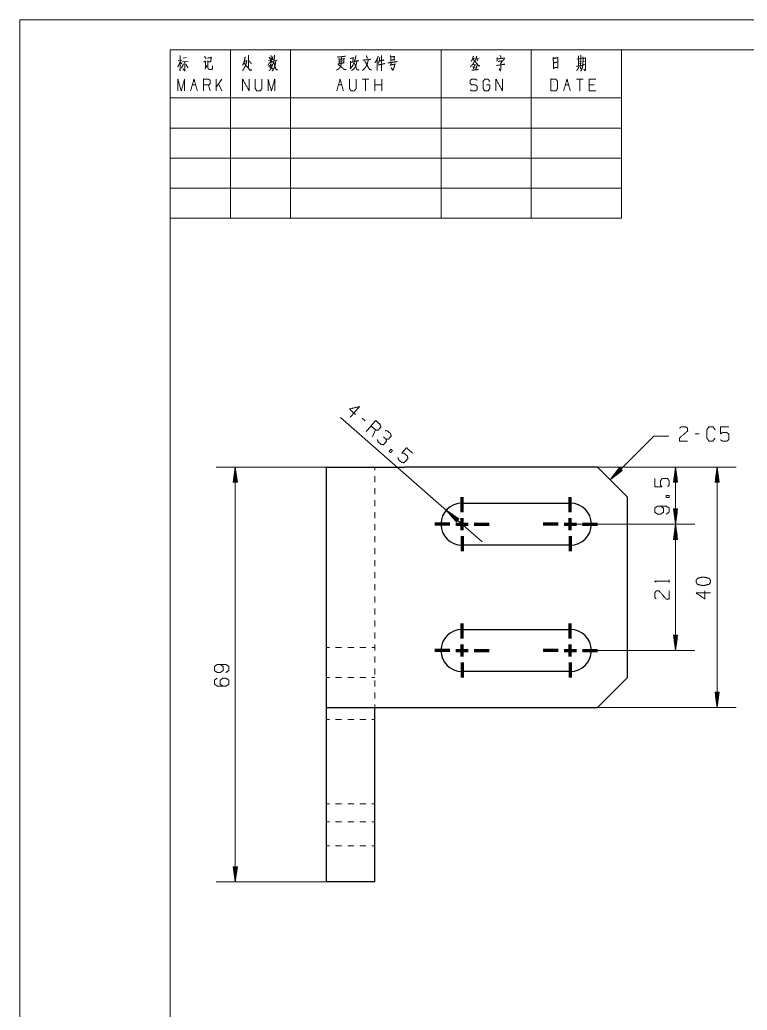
# Model space of a CAD drawing. Header units: millimetres. Extents: x 0 to 210, y 0 to 297.
# Drawn here: x 0 to 120.9, y 132.3 to 297 of the extents above; entities that cross this region are included whole.
import ezdxf

# ---------------------------------------------------------------- set-up
doc = ezdxf.new("R2010")
doc.units = ezdxf.units.MM
doc.layers.add('1', color=7, linetype='Continuous', true_color=0xffffff)

msp = doc.modelspace()

# ---------------------------------------------------------------- linework, layer by layer
at = {"layer": '1', "color": 132, "linetype": 'Continuous', "lineweight": 18}
for p, q in [((0, 297), (0, 0)), ((210, 297), (0, 297)), ((25, 292), (25, 264)), ((25, 292), (100, 292)), ((25, 292), (100, 292)), ((25, 292), (100, 292)), ((25, 292), (25, 5)), ((205, 292), (25, 292)), ((35, 292), (35, 264)), ((45, 292), (45, 264)), ((70, 292), (70, 264)), ((85, 292), (85, 264)), ((100, 292), (100, 264)), ((25, 284), (100, 284)), ((25, 279), (100, 279)), ((25, 274), (100, 274)), ((25, 269), (100, 269)), ((25, 264), (100, 264))]:
    msp.add_line(p, q, dxfattribs=at)
at = {"layer": '1', "color": 95, "linetype": 'Continuous', "lineweight": 18}
for p, q in [((26.34, 290.18), (26.96, 290.3)), ((26.7, 289.95), (26.92, 289.68)), ((26.99, 289.99), (27.95, 290.14)), ((27.13, 290.61), (27.71, 290.74)), ((41.34, 290.22), (42.13, 290.38)), ((42.25, 290.16), (42.79, 290.28)), ((53.17, 290.09), (53.7, 290.18)), ((75.25, 290.57), (75.67, 290.63)), ((75.35, 290.55), (75.45, 290.24)), ((75.82, 290.51), (76.35, 290.61)), ((75.98, 290.49), (76.11, 290.16)), ((92.56, 290.43), (93.43, 290.55)), ((92.84, 290.07), (93.11, 290.14)), ((93.6, 290.05), (93.85, 290.12)), ((54.91, 288.87), (55.37, 289.43)), ((75.83, 289.64), (75.37, 289.56)), ((92.86, 289.72), (93.09, 289.78)), ((33.59, 287.14), (32.63, 285.78)), ((32.63, 285.18), (32.63, 287.14)), ((58.02, 287.14), (56.9, 287.14)), ((57.46, 287.14), (57.46, 285.18)), ((59.02, 285.18), (59.02, 287.14)), ((60.14, 285.18), (60.14, 287.14)), ((93.6, 287.14), (92.49, 287.14)), ((93.05, 287.14), (93.05, 285.18)), ((28.66, 286.17), (29.22, 286.17)), ((31.62, 285.18), (31.34, 286.17)), ((33.59, 285.18), (33.04, 286.36)), ((52.94, 286.17), (53.49, 286.17)), ((60.14, 286.17), (59.02, 286.17)), ((90.65, 286.17), (91.2, 286.17)), ((95.45, 286.17), (94.61, 286.17)), ((57.41, 230.3), (56.9, 230.74)), ((58.58, 227.68), (59.12, 228.8)), ((112.91, 228.14), (112.24, 228.14)), ((107.89, 203.42), (107.89, 203.85))]:
    msp.add_line(p, q, dxfattribs=at)
at = {"layer": '1', "color": 13, "linetype": 'Continuous', "lineweight": 18}
for p, q in [((76.81, 210.2), (53.3, 230.86)), ((105.33, 227.75), (98.09, 220.52)), ((105.33, 227.75), (107.87, 227.75)), ((50.98, 222.63), (32.64, 222.63)), ((35.81, 222.63), (35.48, 220.09)), ((35.79, 220.09), (35.79, 222.44)), ((36.15, 220.09), (35.81, 222.63)), ((35.81, 222.63), (35.81, 153.63)), ((35.84, 220.09), (35.84, 222.44)), ((95.98, 222.63), (112.15, 222.63)), ((95.98, 222.63), (119.04, 222.63)), ((99.65, 222.55), (98.09, 220.52)), ((99.83, 222.37), (98.45, 220.98)), ((99.8, 222.4), (98.68, 221.29)), ((99.76, 222.44), (98.92, 221.6)), ((99.72, 222.48), (99.16, 221.91)), ((99.69, 222.51), (99.39, 222.22)), ((99.65, 222.55), (99.63, 222.52)), ((99.65, 222.55), (99.63, 222.52)), ((100.12, 222.08), (99.65, 222.55)), ((108.98, 222.63), (108.64, 220.09)), ((108.95, 220.09), (108.95, 222.44)), ((109.31, 220.09), (108.98, 222.63)), ((108.98, 213.13), (108.98, 222.63)), ((109, 220.09), (109, 222.44)), ((115.86, 222.63), (115.53, 220.09)), ((115.84, 220.09), (115.84, 222.44)), ((116.2, 220.09), (115.86, 222.63)), ((115.86, 222.63), (115.86, 182.63)), ((115.89, 220.09), (115.89, 222.44)), ((35.58, 220.09), (35.58, 220.89)), ((35.64, 220.09), (35.64, 221.28)), ((35.69, 220.09), (35.69, 221.66)), ((35.74, 220.09), (35.74, 222.05)), ((35.89, 220.09), (35.89, 222.05)), ((35.94, 220.09), (35.94, 221.66)), ((35.99, 220.09), (35.99, 221.28)), ((36.04, 220.09), (36.04, 220.89)), ((98.09, 220.52), (100.12, 222.08)), ((99.87, 222.33), (98.21, 220.67)), ((99.9, 222.3), (98.24, 220.64)), ((99.94, 222.26), (98.55, 220.87)), ((99.98, 222.22), (98.86, 221.11)), ((100.01, 222.19), (99.17, 221.35)), ((100.05, 222.15), (99.48, 221.58)), ((100.08, 222.12), (99.79, 221.82)), ((100.12, 222.08), (100.1, 222.06)), ((100.12, 222.08), (100.1, 222.06)), ((108.75, 220.09), (108.75, 220.89)), ((108.8, 220.09), (108.8, 221.28)), ((108.85, 220.09), (108.85, 221.66)), ((108.9, 220.09), (108.9, 222.05)), ((109.05, 220.09), (109.05, 222.05)), ((109.11, 220.09), (109.11, 221.66)), ((109.16, 220.09), (109.16, 221.28)), ((109.21, 220.09), (109.21, 220.89)), ((115.63, 220.09), (115.63, 220.89)), ((115.68, 220.09), (115.68, 221.28)), ((115.73, 220.09), (115.73, 221.66)), ((115.79, 220.09), (115.79, 222.05)), ((115.94, 220.09), (115.94, 222.05)), ((115.99, 220.09), (115.99, 221.66)), ((116.04, 220.09), (116.04, 221.28)), ((116.09, 220.09), (116.09, 220.89)), ((35.48, 220.09), (35.48, 220.12)), ((35.48, 220.09), (35.48, 220.12)), ((35.48, 220.09), (36.15, 220.09)), ((35.53, 220.09), (35.53, 220.51)), ((36.09, 220.09), (36.09, 220.51)), ((36.14, 220.09), (36.14, 220.12)), ((36.14, 220.09), (36.14, 220.12)), ((108.64, 220.09), (109.31, 220.09)), ((108.65, 220.09), (108.65, 220.12)), ((108.65, 220.09), (108.65, 220.12)), ((108.7, 220.09), (108.7, 220.51)), ((109.26, 220.09), (109.26, 220.51)), ((109.31, 220.09), (109.31, 220.12)), ((109.31, 220.09), (109.31, 220.12)), ((115.53, 220.09), (115.53, 220.12)), ((115.53, 220.09), (115.53, 220.12)), ((115.53, 220.09), (116.2, 220.09)), ((115.58, 220.09), (115.58, 220.51)), ((116.14, 220.09), (116.14, 220.51)), ((116.19, 220.09), (116.19, 220.12)), ((116.19, 220.09), (116.19, 220.12)), ((72.98, 214.01), (70.85, 215.44)), ((70.85, 215.44), (72.54, 213.51)), ((72.74, 213.74), (70.98, 215.29)), ((72.78, 213.78), (71.01, 215.33)), ((72.71, 213.7), (71.23, 215)), ((72.81, 213.82), (71.34, 215.11)), ((72.67, 213.67), (71.49, 214.71)), ((72.84, 213.86), (71.66, 214.9)), ((72.64, 213.63), (71.75, 214.41)), ((72.88, 213.9), (71.98, 214.68)), ((72.61, 213.59), (72, 214.12)), ((72.91, 213.93), (72.31, 214.46)), ((72.94, 213.97), (72.63, 214.25)), ((108.64, 215.67), (108.98, 213.13)), ((109.31, 215.67), (108.64, 215.67)), ((108.65, 215.67), (108.65, 215.64)), ((108.65, 215.67), (108.65, 215.64)), ((108.7, 215.67), (108.7, 215.25)), ((108.75, 215.67), (108.75, 214.86)), ((108.8, 215.67), (108.8, 214.48)), ((108.85, 215.67), (108.85, 214.09)), ((108.9, 215.67), (108.9, 213.71)), ((108.95, 215.67), (108.95, 213.32)), ((108.98, 213.13), (109.31, 215.67)), ((109, 215.67), (109, 213.32)), ((109.05, 215.67), (109.05, 213.71)), ((109.11, 215.67), (109.11, 214.09)), ((109.16, 215.67), (109.16, 214.48)), ((109.21, 215.67), (109.21, 214.86)), ((109.26, 215.67), (109.26, 215.25)), ((109.31, 215.67), (109.31, 215.64)), ((109.31, 215.67), (109.31, 215.64)), ((72.57, 213.55), (72.26, 213.83)), ((72.54, 213.51), (72.52, 213.53)), ((72.54, 213.51), (72.52, 213.53)), ((72.54, 213.51), (72.98, 214.01)), ((72.98, 214.01), (72.95, 214.03)), ((72.98, 214.01), (72.95, 214.03)), ((91.48, 213.13), (112.15, 213.13)), ((91.48, 213.13), (112.15, 213.13)), ((108.98, 213.13), (108.64, 210.59)), ((108.9, 210.59), (108.9, 212.55)), ((108.95, 210.59), (108.95, 212.94)), ((109.31, 210.59), (108.98, 213.13)), ((108.98, 213.13), (108.98, 192.13)), ((109, 210.59), (109, 212.94)), ((109.05, 210.59), (109.05, 212.55)), ((108.7, 210.59), (108.7, 211.01)), ((108.75, 210.59), (108.75, 211.39)), ((108.8, 210.59), (108.8, 211.78)), ((108.85, 210.59), (108.85, 212.16)), ((109.11, 210.59), (109.11, 212.16)), ((109.16, 210.59), (109.16, 211.78)), ((109.21, 210.59), (109.21, 211.39)), ((109.26, 210.59), (109.26, 211.01)), ((108.64, 210.59), (109.31, 210.59)), ((108.65, 210.59), (108.65, 210.62)), ((108.65, 210.59), (108.65, 210.62)), ((109.31, 210.59), (109.31, 210.62)), ((109.31, 210.59), (109.31, 210.62)), ((108.64, 194.67), (108.98, 192.13)), ((109.31, 194.67), (108.64, 194.67)), ((108.65, 194.67), (108.65, 194.64)), ((108.65, 194.67), (108.65, 194.64)), ((108.7, 194.67), (108.7, 194.25)), ((108.75, 194.67), (108.75, 193.86)), ((108.8, 194.67), (108.8, 193.48)), ((108.85, 194.67), (108.85, 193.09)), ((108.9, 194.67), (108.9, 192.71)), ((108.95, 194.67), (108.95, 192.32)), ((108.98, 192.13), (109.31, 194.67)), ((109, 194.67), (109, 192.32)), ((109.05, 194.67), (109.05, 192.71)), ((109.11, 194.67), (109.11, 193.09)), ((109.16, 194.67), (109.16, 193.48)), ((109.21, 194.67), (109.21, 193.86)), ((109.26, 194.67), (109.26, 194.25)), ((109.31, 194.67), (109.31, 194.64)), ((109.31, 194.67), (109.31, 194.64)), ((95.98, 192.13), (112.15, 192.13)), ((115.53, 185.17), (115.53, 185.14)), ((115.53, 185.17), (115.53, 185.14)), ((115.53, 185.17), (115.86, 182.63)), ((116.2, 185.17), (115.53, 185.17)), ((115.58, 185.17), (115.58, 184.75)), ((115.63, 185.17), (115.63, 184.36)), ((115.68, 185.17), (115.68, 183.98)), ((115.73, 185.17), (115.73, 183.59)), ((115.79, 185.17), (115.79, 183.21)), ((115.84, 185.17), (115.84, 182.82)), ((115.86, 182.63), (116.2, 185.17)), ((115.89, 185.17), (115.89, 182.82)), ((115.94, 185.17), (115.94, 183.21)), ((115.99, 185.17), (115.99, 183.59)), ((116.04, 185.17), (116.04, 183.98)), ((116.09, 185.17), (116.09, 184.36)), ((116.14, 185.17), (116.14, 184.75)), ((116.19, 185.17), (116.19, 185.14)), ((116.19, 185.17), (116.19, 185.14)), ((95.98, 182.63), (119.04, 182.63)), ((35.48, 156.17), (35.48, 156.14)), ((35.48, 156.17), (35.48, 156.14)), ((35.48, 156.17), (35.81, 153.63)), ((36.15, 156.17), (35.48, 156.17)), ((35.53, 156.17), (35.53, 155.75)), ((35.58, 156.17), (35.58, 155.36)), ((35.64, 156.17), (35.64, 154.98)), ((35.69, 156.17), (35.69, 154.59)), ((35.74, 156.17), (35.74, 154.21)), ((35.79, 156.17), (35.79, 153.82)), ((35.81, 153.63), (36.15, 156.17)), ((35.84, 156.17), (35.84, 153.82)), ((35.89, 156.17), (35.89, 154.21)), ((35.94, 156.17), (35.94, 154.59)), ((35.99, 156.17), (35.99, 154.98)), ((36.04, 156.17), (36.04, 155.36)), ((36.09, 156.17), (36.09, 155.75)), ((36.14, 156.17), (36.14, 156.14)), ((36.14, 156.17), (36.14, 156.14)), ((50.98, 153.63), (32.64, 153.63))]:
    msp.add_line(p, q, dxfattribs=at)
at = {"layer": '1', "color": 30, "linetype": 'Continuous', "lineweight": 25}
for p, q in [((50.98, 182.63), (50.98, 222.63)), ((95.98, 222.63), (63.98, 222.63)), ((100.98, 217.63), (95.98, 222.63)), ((100.98, 187.63), (100.98, 217.63)), ((73.48, 216.63), (91.48, 216.63)), ((91.48, 209.63), (73.48, 209.63)), ((73.48, 195.63), (91.48, 195.63)), ((91.48, 188.63), (73.48, 188.63)), ((95.98, 182.63), (100.98, 187.63)), ((50.98, 153.63), (50.98, 182.63)), ((58.98, 153.63), (58.98, 182.63)), ((63.98, 182.63), (95.98, 182.63)), ((58.98, 153.63), (50.98, 153.63))]:
    msp.add_line(p, q, dxfattribs=at)
at = {"layer": '1', "color": 43, "linetype": 'Continuous', "lineweight": 18}
for p, q in [((58.98, 222.63), (58.98, 222.13)), ((58.98, 221.13), (58.98, 220.13)), ((58.98, 219.13), (58.98, 218.13)), ((58.98, 217.13), (58.98, 216.13)), ((58.98, 215.13), (58.98, 214.13)), ((58.98, 213.13), (58.98, 212.13)), ((58.98, 211.13), (58.98, 210.13)), ((58.98, 209.13), (58.98, 208.13)), ((58.98, 207.13), (58.98, 206.13)), ((58.98, 205.13), (58.98, 204.13)), ((58.98, 203.13), (58.98, 202.13)), ((58.98, 201.13), (58.98, 200.13)), ((58.98, 199.13), (58.98, 198.13)), ((58.98, 197.13), (58.98, 196.13)), ((58.98, 195.13), (58.98, 194.13)), ((58.98, 193.13), (58.98, 192.13)), ((50.98, 192.63), (51.48, 192.63)), ((52.48, 192.63), (53.48, 192.63)), ((54.48, 192.63), (55.48, 192.63)), ((56.48, 192.63), (57.48, 192.63)), ((58.48, 192.63), (58.98, 192.63)), ((58.98, 191.13), (58.98, 190.13)), ((58.98, 189.13), (58.98, 188.13)), ((51.48, 187.63), (50.98, 187.63)), ((53.48, 187.63), (52.48, 187.63)), ((55.48, 187.63), (54.48, 187.63)), ((57.48, 187.63), (56.48, 187.63)), ((58.98, 187.63), (58.48, 187.63)), ((58.98, 187.13), (58.98, 186.13)), ((58.98, 185.13), (58.98, 184.13)), ((58.98, 183.13), (58.98, 182.63)), ((50.98, 180.63), (51.48, 180.63)), ((52.48, 180.63), (53.48, 180.63)), ((54.48, 180.63), (55.48, 180.63)), ((56.48, 180.63), (57.48, 180.63)), ((58.48, 180.63), (58.98, 180.63)), ((51.48, 166.63), (50.98, 166.63)), ((53.48, 166.63), (52.48, 166.63)), ((55.48, 166.63), (54.48, 166.63)), ((57.48, 166.63), (56.48, 166.63)), ((58.98, 166.63), (58.48, 166.63)), ((51.48, 163.63), (50.98, 163.63)), ((53.48, 163.63), (52.48, 163.63)), ((55.48, 163.63), (54.48, 163.63)), ((57.48, 163.63), (56.48, 163.63)), ((58.98, 163.63), (58.48, 163.63)), ((50.98, 159.63), (51.48, 159.63)), ((52.48, 159.63), (53.48, 159.63)), ((54.48, 159.63), (55.48, 159.63)), ((56.48, 159.63), (57.48, 159.63)), ((58.48, 159.63), (58.98, 159.63))]:
    msp.add_line(p, q, dxfattribs=at)
at = {"layer": '1', "color": 252, "linetype": 'Continuous', "lineweight": 70}
for p, q in [((73.48, 215.13), (73.48, 217.63)), ((91.48, 215.13), (91.48, 217.63)), ((73.48, 212.13), (73.48, 214.13)), ((91.48, 212.13), (91.48, 214.13)), ((71.48, 213.13), (68.98, 213.13)), ((72.48, 213.13), (74.48, 213.13)), ((75.48, 213.13), (77.98, 213.13)), ((89.48, 213.13), (86.98, 213.13)), ((90.48, 213.13), (92.48, 213.13)), ((93.48, 213.13), (95.98, 213.13)), ((73.48, 211.13), (73.48, 208.63)), ((91.48, 211.13), (91.48, 208.63)), ((73.48, 194.13), (73.48, 196.63)), ((91.48, 194.13), (91.48, 196.63)), ((73.48, 191.13), (73.48, 193.13)), ((91.48, 191.13), (91.48, 193.13)), ((71.48, 192.13), (68.98, 192.13)), ((72.48, 192.13), (74.48, 192.13)), ((75.48, 192.13), (77.98, 192.13)), ((89.48, 192.13), (86.98, 192.13)), ((90.48, 192.13), (92.48, 192.13)), ((93.48, 192.13), (95.98, 192.13)), ((73.48, 190.13), (73.48, 187.63)), ((91.48, 190.13), (91.48, 187.63))]:
    msp.add_line(p, q, dxfattribs=at)
at = {"layer": '1', "color": 30, "linetype": 'Continuous', "lineweight": 25}
for centre, start, end in [((73.48, 213.13), 90, 270), ((91.48, 213.13), 270, 90), ((73.48, 192.13), 90, 270), ((91.48, 192.13), 270, 90)]:
    msp.add_arc(centre, 3.5, start, end, dxfattribs=at)
at = {"layer": '1', "color": 95, "linetype": 'Continuous', "lineweight": 18}
for points, knots in [([(26.67, 290.16), (26.6, 289.91), (26.48, 289.62), (26.35, 289.35), (26.23, 289.14)], [0, 0, 0.233514, 0.515368, 0.78555, 1, 1]), ([(26.67, 291.07), (26.66, 288.89), (26.63, 288.5), (26.61, 288.71), (26.64, 288.94)], [0, 0, 0.723303, 0.854546, 0.923601, 1, 1]), ([(27.37, 289.99), (27.42, 289.87), (27.42, 288.83), (27.4, 288.6), (27.39, 288.52), (27.11, 288.85), (27.39, 288.56)], [0, 0, 0.056947, 0.504404, 0.603051, 0.639405, 0.826366, 1, 1]), ([(30.53, 289.99), (30.92, 290.09), (30.86, 290.16), (30.83, 288.96), (30.77, 288.83), (31.12, 289.41)], [0, 0, 0.158008, 0.19221, 0.673433, 0.728446, 1, 1]), ([(30.7, 290.88), (30.87, 290.72), (30.92, 290.63), (30.92, 290.53), (30.9, 290.67)], [0, 0, 0.413146, 0.573572, 0.750721, 1, 1]), ([(31.19, 290.63), (31.87, 290.74), (31.82, 290.8), (31.73, 290.05), (31.82, 290.05), (31.25, 289.99)], [0, 0, 0.313958, 0.349012, 0.694882, 0.735357, 1, 1]), ([(31.22, 290.22), (31.25, 289.91), (31.25, 289.2), (31.27, 288.98), (31.3, 288.87), (31.34, 288.81), (31.41, 288.77), (31.53, 288.75), (31.66, 288.73), (32.03, 288.79), (32, 289.33), (32, 288.79)], [0, 0, 0.097093, 0.316208, 0.387239, 0.42073, 0.444406, 0.470581, 0.507596, 0.549105, 0.664641, 0.832445, 1, 1]), ([(37.43, 290.84), (37.42, 290.72), (37.34, 290.3), (37.26, 290.01), (37.18, 289.8), (37.09, 289.6), (37.01, 289.43)], [0, 0, 0.084498, 0.36853, 0.573114, 0.721457, 0.873368, 1, 1]), ([(37.28, 290.09), (37.75, 290.18), (37.71, 290.22), (37.68, 290.03), (37.62, 289.76), (37.56, 289.6), (37.48, 289.37), (37.4, 289.18), (37.28, 288.98), (37.2, 288.81), (37.02, 288.56)], [0, 0, 0.202443, 0.228131, 0.308408, 0.425631, 0.500403, 0.604281, 0.689483, 0.790714, 0.870506, 1, 1]), ([(37.97, 291.05), (38.02, 290.94), (38, 290.84), (37.99, 289.12), (37.97, 289.23), (38, 289.45)], [0, 0, 0.049543, 0.095606, 0.852767, 0.898838, 1, 1]), ([(38.1, 290.16), (38.13, 290.14), (38.4, 289.8), (38.47, 289.68)], [0, 0, 0.059448, 0.761031, 1, 1]), ([(41.75, 290.24), (41.62, 290.01), (41.48, 289.8), (41.35, 289.64), (41.22, 289.49)], [0, 0, 0.287221, 0.555142, 0.786181, 1, 1]), ([(41.43, 290.8), (41.56, 290.57), (41.59, 290.43)], [0, 0, 0.640221, 1, 1]), ([(41.73, 291.07), (41.76, 290.92), (41.76, 289.78), (41.73, 289.93), (41.76, 290.05)], [0, 0, 0.094654, 0.823636, 0.91829, 1, 1]), ([(41.76, 290.2), (41.94, 290.07), (42.03, 289.97)], [0, 0, 0.613122, 1, 1]), ([(42.03, 290.92), (42.03, 290.82), (41.91, 290.34)], [0, 0, 0.174301, 1, 1]), ([(42.54, 290.16), (42.49, 289.8), (42.45, 289.56), (42.41, 289.35), (42.35, 289.16), (42.23, 288.91), (42.13, 288.73), (42.01, 288.56), (41.92, 288.48)], [0, 0, 0.19438, 0.332636, 0.448614, 0.555649, 0.70616, 0.822692, 0.933847, 1, 1]), ([(42.33, 291.11), (42.33, 290.98), (42.32, 290.76), (42.27, 290.47), (42.23, 290.16), (42.17, 289.91), (42.1, 289.68), (42.08, 289.62)], [0, 0, 0.081852, 0.232243, 0.425429, 0.63211, 0.800313, 0.957953, 1, 1]), ([(42.22, 289.89), (42.25, 289.85), (42.39, 289.27), (42.49, 289), (42.6, 288.71), (42.63, 288.65), (42.85, 288.67), (42.63, 288.69), (42.55, 288.81)], [0, 0, 0.026721, 0.341749, 0.493483, 0.655465, 0.691641, 0.80784, 0.924039, 1, 1]), ([(53.44, 290.84), (53.42, 290.18), (53.41, 289.85), (53.39, 289.66), (53.38, 289.56), (53.36, 289.43), (53.32, 289.31), (53.27, 289.2), (53.14, 289.02), (53, 288.85), (52.79, 288.73), (52.69, 288.67), (52.65, 288.65)], [0, 0, 0.263783, 0.395771, 0.470171, 0.511786, 0.56157, 0.614019, 0.658777, 0.749614, 0.837596, 0.932985, 0.980677, 1, 1]), ([(52.76, 290.82), (52.82, 290.78), (52.85, 290.8), (54.11, 290.94), (54.07, 290.96), (53.92, 290.92)], [0, 0, 0.045522, 0.068286, 0.872626, 0.90344, 1, 1]), ([(53, 290.59), (53.04, 290.41), (53.04, 289.66), (53.03, 289.7), (53.89, 289.85), (53.8, 289.85), (53.89, 290.63), (53.92, 290.57), (53.87, 290.53), (53.04, 290.43)], [0, 0, 0.051663, 0.252803, 0.264656, 0.500971, 0.524672, 0.738301, 0.756829, 0.773117, 1, 1]), ([(54.88, 290.57), (55.47, 290.67), (55.41, 290.74), (55.34, 290.01), (55.41, 290.01), (54.97, 289.93), (54.94, 290.12), (54.97, 289.89), (54.96, 288.96)], [0, 0, 0.181366, 0.207406, 0.429567, 0.451891, 0.588199, 0.645735, 0.715777, 1, 1]), ([(55.98, 290.12), (55.98, 289.99), (55.92, 289.66), (55.86, 289.47), (55.81, 289.31), (55.73, 289.16), (55.65, 289.02), (55.54, 288.87), (55.31, 288.67), (55.13, 288.58)], [0, 0, 0.067236, 0.249298, 0.354996, 0.450079, 0.537949, 0.629663, 0.725721, 0.894899, 1, 1]), ([(55.85, 291.05), (55.82, 290.8), (55.73, 290.47), (55.62, 290.12), (55.53, 289.89), (55.47, 289.72), (55.41, 289.58)], [0, 0, 0.162457, 0.385014, 0.625897, 0.784413, 0.898493, 1, 1]), ([(55.62, 290.07), (56.27, 290.2), (56.2, 290.22), (56.08, 290.18)], [0, 0, 0.769962, 0.857327, 1, 1]), ([(57.88, 290.32), (57.88, 290.2), (57.81, 289.91), (57.74, 289.68), (57.65, 289.43), (57.52, 289.23), (57.5, 289.18), (57.42, 289.08), (57.31, 288.94), (57.18, 288.81), (57.06, 288.69), (56.93, 288.58)], [0, 0, 0.060656, 0.206644, 0.323463, 0.452143, 0.571976, 0.593424, 0.659716, 0.74639, 0.834816, 0.918178, 1, 1]), ([(57.02, 290.28), (58.29, 290.43), (58.21, 290.45), (58.12, 290.41)], [0, 0, 0.872478, 0.933903, 1, 1]), ([(57.34, 290.05), (57.4, 290.01), (58.1, 288.75), (58.43, 288.69), (58.12, 288.77), (58.02, 288.89)], [0, 0, 0.030854, 0.652647, 0.79375, 0.930716, 1, 1]), ([(57.56, 291.03), (57.66, 290.84), (57.71, 290.72), (57.74, 290.59)], [0, 0, 0.450481, 0.729637, 1, 1]), ([(59.55, 290.98), (59.48, 290.72), (59.38, 290.47), (59.26, 290.24), (59.14, 290.05), (59, 289.85)], [0, 0, 0.21836, 0.428744, 0.629221, 0.801494, 1, 1]), ([(59.38, 290.41), (59.39, 289.16), (59.39, 288.56), (59.38, 288.69), (59.39, 288.91)], [0, 0, 0.565717, 0.839123, 0.896086, 1, 1]), ([(59.8, 290.72), (59.76, 290.38), (59.7, 290.09), (59.64, 289.89), (59.6, 289.76)], [0, 0, 0.34211, 0.644851, 0.86512, 1, 1]), ([(59.8, 290.14), (60.47, 290.32), (60.4, 290.32), (60.28, 290.26)], [0, 0, 0.772509, 0.853435, 1, 1]), ([(60.08, 291.07), (60.12, 290.98), (60.09, 291.03), (60.11, 288.54), (60.09, 288.73), (60.11, 289.04)], [0, 0, 0.029975, 0.04619, 0.840789, 0.900562, 1, 1]), ([(61.18, 289.87), (61.37, 289.87), (61.75, 289.91), (62.68, 290.05), (62.58, 290.07), (62.43, 290.03)], [0, 0, 0.10704, 0.322386, 0.855626, 0.914427, 1, 1]), ([(61.57, 291.07), (61.63, 290.82), (61.63, 290.09), (61.63, 290.28), (62.33, 290.38), (62.21, 290.38), (62.24, 290.9), (62.26, 290.98), (62.29, 290.92), (62.19, 290.9), (61.63, 290.82)], [0, 0, 0.076614, 0.294117, 0.350048, 0.563214, 0.598361, 0.753971, 0.779215, 0.799829, 0.831205, 1, 1]), ([(61.73, 289.91), (61.63, 289.41), (61.6, 289.49), (62.38, 289.62), (62.33, 289.7), (62.33, 289.62), (62.24, 289.27), (62.19, 289.04), (62.11, 288.85), (62.05, 288.71), (62.01, 288.6), (61.98, 288.58), (61.72, 289.06), (62, 288.62)], [0, 0, 0.13637, 0.159981, 0.371157, 0.396349, 0.418604, 0.516111, 0.579311, 0.63312, 0.675133, 0.705357, 0.714996, 0.861275, 1, 1]), ([(75.64, 290.3), (75.63, 290.2), (75.39, 289.83), (75.38, 289.78), (75.26, 289.6), (75.06, 289.37), (74.85, 289.16)], [0, 0, 0.074337, 0.387309, 0.418539, 0.575027, 0.79286, 1, 1]), ([(75.37, 290.98), (75.35, 290.84), (75.23, 290.53), (75.13, 290.28), (75.01, 290.07)], [0, 0, 0.148006, 0.485257, 0.758321, 1, 1]), ([(75.61, 290.16), (76.2, 289.37), (76.43, 289.37), (76.2, 289.39), (76.08, 289.54)], [0, 0, 0.599324, 0.742451, 0.886135, 1, 1]), ([(75.91, 290.98), (75.92, 290.88), (75.75, 290.3)], [0, 0, 0.147218, 1, 1]), ([(79.34, 290.74), (79.34, 290.51), (79.33, 290.34), (79.3, 290.22), (79.27, 290.12)], [0, 0, 0.361949, 0.626223, 0.829034, 1, 1]), ([(79.34, 290.49), (80.57, 290.63), (80.56, 290.67), (80.37, 290.26)], [0, 0, 0.712481, 0.737756, 1, 1]), ([(79.49, 290.07), (80.25, 290.18), (80.21, 290.24), (79.92, 289.72)], [0, 0, 0.533866, 0.586729, 1, 1]), ([(79.87, 289.87), (79.9, 289.76), (79.93, 289.64), (79.94, 289.43), (79.94, 289), (79.93, 288.85), (79.9, 288.65), (79.86, 288.52), (79.64, 288.87), (79.87, 288.56)], [0, 0, 0.049623, 0.1085, 0.204239, 0.404798, 0.471991, 0.568442, 0.629223, 0.820578, 1, 1]), ([(79.78, 291.09), (79.89, 290.96), (79.93, 290.86), (79.96, 290.69)], [0, 0, 0.364604, 0.619196, 1, 1]), ([(88.61, 290.8), (88.64, 290.59), (88.66, 290.14), (88.67, 289.66), (88.67, 289.6), (88.67, 288.83), (88.67, 288.98), (89.24, 289.1), (89.36, 288.96), (89.39, 289.14), (89.39, 289.39), (89.4, 289.87), (89.42, 290.36), (89.42, 290.78), (89.43, 290.72), (88.66, 290.57)], [0, 0, 0.037589, 0.119519, 0.205166, 0.216331, 0.354043, 0.380097, 0.485125, 0.518622, 0.552532, 0.597196, 0.682843, 0.77221, 0.846648, 0.858119, 1, 1]), ([(88.67, 289.83), (89.24, 289.95), (89.18, 289.97), (89.05, 289.89)], [0, 0, 0.728512, 0.805958, 1, 1]), ([(92.8, 290.98), (92.83, 290.86), (92.83, 289.31)], [0, 0, 0.075954, 1, 1]), ([(93.21, 291.11), (93.24, 290.98), (93.19, 289.37)], [0, 0, 0.073211, 1, 1]), ([(93.55, 290.82), (93.59, 290.59), (93.59, 290.14), (93.57, 289.64), (93.55, 289.33), (93.47, 289), (93.38, 288.79), (93.22, 288.48)], [0, 0, 0.096217, 0.285187, 0.491418, 0.620825, 0.76157, 0.854869, 1, 1]), ([(93.59, 290.57), (94.03, 290.67), (93.98, 290.74), (93.98, 290.05), (94, 289.12), (93.98, 288.77), (93.97, 288.56), (93.95, 288.5), (93.74, 288.77), (93.94, 288.58)], [0, 0, 0.13308, 0.155522, 0.357051, 0.631901, 0.735808, 0.797028, 0.815849, 0.918301, 1, 1]), ([(27.18, 289.66), (27.17, 289.58), (26.86, 288.96)], [0, 0, 0.108202, 1, 1]), ([(27.61, 289.58), (27.87, 289.16), (27.92, 289), (27.81, 289.27)], [0, 0, 0.516563, 0.696901, 1, 1]), ([(37.28, 289.8), (38.22, 288.62), (38.56, 288.65), (38.54, 288.65), (38.24, 288.67), (38.08, 288.81)], [0, 0, 0.632183, 0.773704, 0.779845, 0.909108, 1, 1]), ([(41.34, 289.31), (41.97, 289.45), (41.98, 289.64), (41.98, 289.56), (41.91, 289.31), (41.81, 289.04), (41.7, 288.83), (41.59, 288.71), (41.48, 288.58), (41.41, 288.52)], [0, 0, 0.30447, 0.39258, 0.431622, 0.553714, 0.689469, 0.798362, 0.878841, 0.954752, 1, 1]), ([(41.72, 289.66), (41.56, 289.08), (41.66, 289.04), (41.78, 289), (41.89, 288.94), (42.04, 288.85)], [0, 0, 0.5291, 0.62629, 0.735524, 0.852093, 1, 1]), ([(52.82, 289.6), (52.89, 289.6), (53.17, 289.37), (53.41, 289.16), (53.63, 288.98), (53.9, 288.71), (54.23, 288.75), (53.92, 288.71), (53.82, 288.79)], [0, 0, 0.033467, 0.197839, 0.340788, 0.472468, 0.649452, 0.797921, 0.939753, 1, 1]), ([(55.54, 289.8), (55.59, 289.78), (56.04, 288.67), (56.32, 288.65), (56.06, 288.71), (55.98, 288.83)], [0, 0, 0.024909, 0.644018, 0.787117, 0.926016, 1, 1]), ([(59.57, 289.49), (60.61, 289.7), (60.53, 289.72), (60.4, 289.66)], [0, 0, 0.826976, 0.886334, 1, 1]), ([(75.12, 288.62), (76.23, 288.73), (76.16, 288.73), (75.99, 288.71)], [0, 0, 0.825897, 0.879998, 1, 1]), ([(75.31, 289.27), (75.38, 289), (75.38, 288.87), (75.37, 289.04)], [0, 0, 0.489807, 0.707975, 1, 1]), ([(75.58, 289.43), (75.64, 289.12), (75.61, 288.96), (75.61, 289.18)], [0, 0, 0.443891, 0.680119, 1, 1]), ([(75.95, 289.41), (75.95, 289.27), (75.77, 288.69)], [0, 0, 0.19307, 1, 1]), ([(79.2, 289.41), (80.57, 289.6), (80.49, 289.62), (80.28, 289.56)], [0, 0, 0.820202, 0.873508, 1, 1]), ([(92.52, 289.25), (93.43, 289.41), (93.38, 289.43), (93.33, 289.37)], [0, 0, 0.873246, 0.919206, 1, 1]), ([(92.86, 289.12), (92.84, 289.02), (92.73, 288.81), (92.62, 288.67), (92.52, 288.56)], [0, 0, 0.157085, 0.51447, 0.781154, 1, 1]), ([(93.09, 289.18), (93.25, 288.94), (93.25, 288.83), (93.19, 289.02)], [0, 0, 0.497679, 0.671694, 1, 1]), ([(93.57, 289.52), (93.6, 289.52), (93.84, 289.58)], [0, 0, 0.107799, 1, 1]), ([(26.26, 285.18), (26.26, 287.14), (26.82, 285.18), (27.37, 287.14), (27.37, 285.18)], [0, 0, 0.245192, 0.5, 0.754808, 1, 1]), ([(30.51, 285.18), (30.51, 287.14), (31.34, 287.14), (31.62, 286.96), (31.62, 286.36), (31.34, 286.17), (30.51, 286.17)], [0, 0, 0.400952, 0.571035, 0.639278, 0.761676, 0.829917, 1, 1]), ([(37.01, 285.18), (37.01, 287.14), (38.12, 285.18), (38.12, 287.14)], [0, 0, 0.317574, 0.682426, 1, 1]), ([(39.13, 287.14), (39.13, 285.57), (39.39, 285.18), (39.95, 285.18), (40.24, 285.57), (40.24, 287.14)], [0, 0, 0.337152, 0.438599, 0.557781, 0.662848, 1, 1]), ([(41.25, 285.18), (41.25, 287.14), (41.81, 285.18), (42.36, 287.14), (42.36, 285.18)], [0, 0, 0.245192, 0.5, 0.754808, 1, 1]), ([(54.78, 287.14), (54.78, 285.57), (55.05, 285.18), (55.6, 285.18), (55.89, 285.57), (55.89, 287.14)], [0, 0, 0.337152, 0.438599, 0.557781, 0.662848, 1, 1]), ([(74.85, 285.36), (75.13, 285.18), (75.7, 285.18), (75.98, 285.39), (75.98, 285.97), (75.7, 286.17), (75.15, 286.17), (74.85, 286.36), (74.85, 286.96), (75.15, 287.14), (75.7, 287.14), (75.98, 286.96)], [0, 0, 0.068035, 0.184054, 0.254521, 0.372333, 0.442799, 0.555843, 0.626367, 0.748393, 0.81892, 0.931964, 1, 1]), ([(77.55, 286.17), (78.1, 286.17), (78.1, 285.57), (77.82, 285.18), (77.25, 285.18), (76.97, 285.57), (76.97, 286.75), (77.27, 287.14), (77.81, 287.14), (78.09, 286.75)], [0, 0, 0.103295, 0.214797, 0.304261, 0.410274, 0.499739, 0.718892, 0.809956, 0.910533, 1, 1]), ([(79.11, 285.18), (79.11, 287.14), (80.22, 285.18), (80.22, 287.14)], [0, 0, 0.317574, 0.682426, 1, 1]), ([(88.25, 285.18), (89.07, 285.18), (89.36, 285.57), (89.36, 286.75), (89.07, 287.14), (88.25, 287.14), (88.25, 285.18)], [0, 0, 0.142133, 0.227159, 0.431787, 0.516817, 0.65895, 1, 1]), ([(90.37, 285.18), (90.93, 287.14), (91.48, 285.18)], [0, 0, 0.5, 1, 1]), ([(95.73, 285.18), (94.61, 285.18), (94.61, 287.14), (95.73, 287.14)], [0, 0, 0.265389, 0.734611, 1, 1]), ([(55.79, 231.39), (54.78, 232.28), (56.47, 232.69), (54.91, 230.9)], [0, 0, 0.245869, 0.565295, 1, 1]), ([(57.57, 228.56), (59.14, 230.35), (59.89, 229.68), (60, 229.29), (59.52, 228.75), (59.12, 228.8), (58.36, 229.46)], [0, 0, 0.400952, 0.571036, 0.639277, 0.761673, 0.829916, 1, 1]), ([(109.63, 229.09), (109.95, 229.32), (110.64, 229.32), (110.97, 229.09), (110.97, 228.62), (109.61, 227.42), (109.63, 226.94), (110.97, 226.94)], [0, 0, 0.069692, 0.192977, 0.265273, 0.350228, 0.674739, 0.759753, 1, 1]), ([(115.51, 227.42), (115.17, 226.94), (114.52, 226.94), (114.18, 227.42), (114.18, 228.84), (114.52, 229.32), (115.19, 229.32), (115.53, 228.84)], [0, 0, 0.11457, 0.243367, 0.357937, 0.638582, 0.753152, 0.88543, 1, 1]), ([(116.44, 227.17), (116.78, 226.94), (117.47, 226.94), (117.8, 227.17), (117.8, 228.12), (117.47, 228.37), (116.78, 228.37), (116.44, 228.14), (116.44, 229.32), (117.8, 229.32)], [0, 0, 0.062228, 0.168344, 0.230572, 0.376815, 0.441265, 0.547382, 0.609609, 0.790489, 1, 1]), ([(59.43, 227.23), (59.52, 226.85), (60.04, 226.39), (60.44, 226.34), (60.92, 226.89), (60.83, 227.3), (60.44, 227.63)], [0, 0, 0.124119, 0.343685, 0.472444, 0.703378, 0.836732, 1, 1]), ([(60.83, 227.3), (61.23, 227.24), (61.71, 227.79), (61.6, 228.18), (61.09, 228.63), (60.69, 228.69)], [0, 0, 0.153874, 0.429856, 0.583725, 0.846126, 1, 1]), ([(62.84, 224.23), (62.94, 223.84), (63.46, 223.39), (63.86, 223.34), (64.49, 224.05), (64.4, 224.46), (63.88, 224.91), (63.48, 224.97), (64.25, 225.85), (65.28, 224.95)], [0, 0, 0.062228, 0.168345, 0.230572, 0.376817, 0.441265, 0.547379, 0.609608, 0.790489, 1, 1]), ([(61.36, 225.23), (61.61, 225.01), (61.93, 225.37), (61.68, 225.59), (61.36, 225.23)], [0, 0, 0.20709, 0.5, 0.70709, 1, 1]), ([(107.66, 219.33), (107.89, 219.67), (107.89, 220.36), (107.66, 220.7), (106.71, 220.7), (106.46, 220.36), (106.46, 219.67), (106.69, 219.33), (105.51, 219.33), (105.51, 220.7)], [0, 0, 0.062227, 0.168345, 0.230572, 0.376816, 0.441264, 0.547383, 0.609609, 0.79049, 1, 1]), ([(107.89, 217.57), (107.89, 217.91), (107.41, 217.91), (107.41, 217.57), (107.89, 217.57)], [0, 0, 0.207092, 0.5, 0.707092, 1, 1]), ([(107.41, 214.8), (107.89, 215.12), (107.89, 215.81), (107.41, 216.14), (105.99, 216.14), (105.51, 215.81), (105.51, 215.12), (105.99, 214.8), (106.46, 214.78), (106.94, 215.12), (106.94, 215.81), (106.46, 216.14)], [0, 0, 0.076855, 0.169524, 0.247728, 0.439296, 0.5175, 0.610168, 0.687023, 0.750924, 0.829128, 0.921796, 1, 1]), ([(114.77, 203.79), (114.52, 204.13), (113.82, 204.31), (113.34, 204.31), (112.62, 204.13), (112.39, 203.79), (112.39, 203.46), (112.62, 203.12), (113.34, 202.95), (113.82, 202.96), (114.52, 203.12), (114.77, 203.46), (114.77, 203.79)], [0, 0, 0.067527, 0.183972, 0.260585, 0.380944, 0.446143, 0.500306, 0.565506, 0.685865, 0.76253, 0.87831, 0.945837, 1, 1]), ([(105.71, 203.49), (105.51, 203.64), (107.89, 203.64)], [0, 0, 0.093491, 1, 1]), ([(105.74, 200.69), (105.51, 201.01), (105.51, 201.69), (105.74, 202.03), (106.21, 202.03), (107.41, 200.67), (107.89, 200.69), (107.89, 202.03)], [0, 0, 0.069694, 0.192979, 0.265274, 0.350227, 0.67474, 0.759752, 1, 1]), ([(113.82, 202.03), (113.82, 200.69), (112.39, 201.69), (114.77, 201.69)], [0, 0, 0.245869, 0.565295, 1, 1]), ([(34.25, 188.46), (34.72, 188.78), (34.72, 189.47), (34.25, 189.81), (32.82, 189.81), (32.35, 189.47), (32.35, 188.78), (32.82, 188.46), (33.3, 188.45), (33.77, 188.78), (33.77, 189.47), (33.3, 189.81)], [0, 0, 0.076857, 0.169525, 0.247728, 0.439296, 0.517499, 0.610167, 0.687024, 0.750924, 0.829129, 0.921797, 1, 1]), ([(33.77, 186.19), (33.3, 186.51), (33.3, 187.19), (33.77, 187.53), (34.25, 187.53), (34.72, 187.19), (34.72, 186.51), (34.25, 186.19), (32.82, 186.19), (32.35, 186.51), (32.35, 187.19), (32.82, 187.53)], [0, 0, 0.076964, 0.169762, 0.248074, 0.312019, 0.39033, 0.483128, 0.560092, 0.751927, 0.828891, 0.921688, 1, 1])]:
    msp.add_open_spline(points, degree=1, knots=knots, dxfattribs=at)
for points in [[(28.38, 285.18), (28.94, 287.14), (29.5, 285.18)], [(52.66, 285.18), (53.22, 287.14), (53.77, 285.18)]]:
    msp.add_open_spline(points, degree=1, dxfattribs=at)
at = {"layer": '1', "color": 30, "linetype": 'Continuous', "lineweight": 25}
for points in [[(50.98, 222.63), (51.42, 222.63), (52.72, 222.63), (53.67, 222.63), (56.07, 222.63), (59, 222.63), (62.28, 222.63), (63.98, 222.63)], [(50.98, 182.63), (51.42, 182.63), (52.72, 182.63), (53.67, 182.63), (56.07, 182.63), (59, 182.63), (62.28, 182.63), (63.98, 182.63)]]:
    msp.add_open_spline(points, degree=1, knots=[0, 0, 0.034074, 0.133975, 0.206646, 0.391239, 0.617317, 0.869474, 1, 1], dxfattribs=at)

doc.saveas('drawing.dxf')
